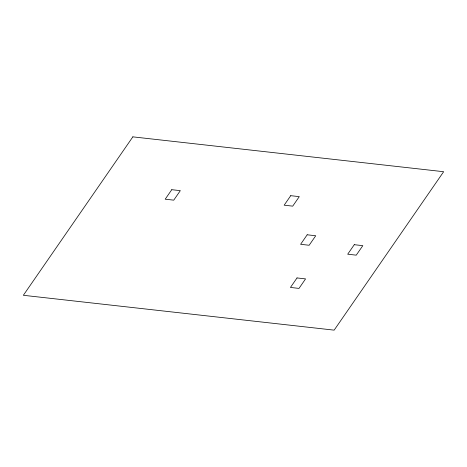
<?xml version="1.0" encoding="UTF-8"?>
<svg xmlns="http://www.w3.org/2000/svg" width="467" height="467" viewBox="0 0 467 467"><rect width="100%" height="100%" fill="white"/><g stroke="black" fill="none" stroke-linecap="round" stroke-linejoin="round"><path stroke-width="0.7" d="M132.85 136.854L23.35 295.29L334.15 330.146L443.65 171.71L132.85 136.854M171.774 189.69L165.201 199.193L173.747 200.156L180.32 190.647L171.774 189.69M290.737 195.679L284.17 205.188L292.716 206.145L299.283 196.636L290.737 195.679M307.181 234.79L300.608 244.299L309.154 245.257L315.727 235.753L307.181 234.79M297.018 277.935L290.451 287.438L298.997 288.402L305.564 278.892L297.018 277.935M354.272 244.696L347.699 254.2L356.245 255.163L362.818 245.654L354.272 244.696"/></g></svg>
